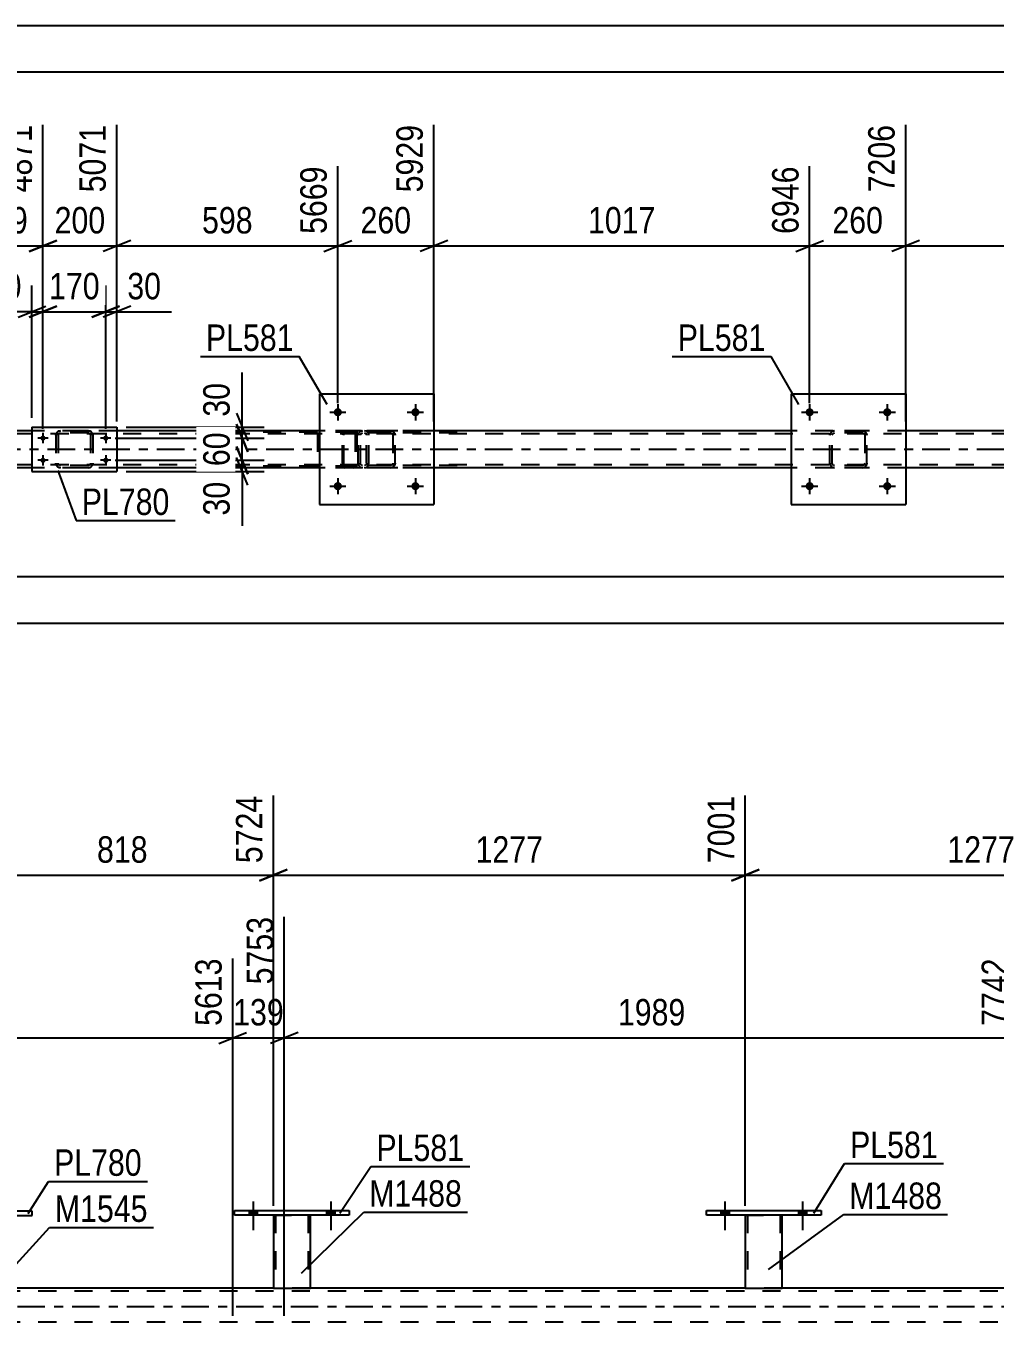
# Model space of a CAD drawing. Header units: millimetres. Extents: x 0 to 841, y 0 to 594.
# Drawn here: x 279.5 to 384.4, y 453.7 to 594 of the extents above; entities that cross this region are included whole.
import ezdxf

# ---------------------------------------------------------------- set-up
doc = ezdxf.new("R2010")
doc.units = ezdxf.units.MM
doc.linetypes.add('DXK_LINE_DOT2', pattern=[3.9198, 1.9599, -1.9599])
doc.linetypes.add('DXK_LINE_DOT3', pattern=[5.9187, 2.979, -0.9799, 0.9799, -0.9799])
doc.styles.add('Arial Narrow', font='ARIALN.TTF', dxfattribs={"height": 0.2})

# ---------------------------------------------------------------- blocks, each defined once
blk = doc.blocks.new('Unknown-814521846-1135')
at = {"color": 5, "linetype": 'Continuous'}
for p, q in [((841, 594), (0, 594)), ((836, 589), (5, 589))]:
    blk.add_line(p, q, dxfattribs=at)
blk = doc.blocks.new('Bolt-814521846-5192 - 5034')
at = {"linetype": 'Continuous'}
for points in [[(364.81, 552.17, -1), (363.93, 552.17, -1)], [(373.21, 552.17, -1), (372.33, 552.17, -1)]]:
    blk.add_hatch(color=1, dxfattribs=at).paths.add_polyline_path(points)
at = {"color": 1, "linetype": 'Continuous'}
for p, q in [((364.37, 553.05), (364.37, 551.29)), ((372.77, 553.05), (372.77, 551.29)), ((363.49, 552.17), (365.25, 552.17)), ((371.89, 552.17), (373.65, 552.17))]:
    blk.add_line(p, q, dxfattribs=at)
blk = doc.blocks.new('Part-814521846-5063 - 5034')
at = {"color": 2, "linetype": 'Continuous'}
for p, q in [((280.17, 550.17), (272.61, 550.17)), ((311.29, 550.17), (289.37, 550.17)), ((362.37, 550.17), (323.69, 550.17)), ((413.45, 550.17), (374.77, 550.17)), ((280.17, 546.17), (272.61, 546.17)), ((311.29, 546.17), (289.37, 546.17)), ((362.37, 546.17), (323.69, 546.17)), ((413.45, 546.17), (374.77, 546.17))]:
    blk.add_line(p, q, dxfattribs=at)
at = {"color": 7, "linetype": 'DXK_LINE_DOT2'}
for p, q in [((289.37, 550.17), (280.17, 550.17)), ((323.69, 550.17), (311.29, 550.17)), ((374.77, 550.17), (362.37, 550.17)), ((750.61, 549.85), (86.55, 549.85)), ((750.61, 546.49), (86.55, 546.49)), ((289.37, 546.17), (280.17, 546.17)), ((323.69, 546.17), (311.29, 546.17)), ((374.77, 546.17), (362.37, 546.17))]:
    blk.add_line(p, q, dxfattribs=at)
at = {"color": 7, "linetype": 'DXK_LINE_DOT3'}
blk.add_line((86.55, 548.17), (750.61, 548.17), dxfattribs=at)
blk = doc.blocks.new('Part-814521846-5108 - 5034')
at = {"color": 7, "linetype": 'DXK_LINE_DOT2'}
for p, q in [((313.96, 550.13), (313.87, 550.03)), ((314.07, 550.17), (313.96, 550.13)), ((326.22, 550.17), (314.07, 550.17)), ((315.34, 550.17), (315.34, 549.93)), ((316.35, 550.13), (316.16, 550.17)), ((313.82, 549.87), (313.79, 549.69)), ((313.79, 546.65), (313.79, 549.69)), ((313.87, 550.03), (313.82, 549.87)), ((313.93, 549.69), (313.94, 549.78)), ((313.93, 546.65), (313.93, 549.69)), ((313.94, 549.78), (313.97, 549.86)), ((313.97, 549.86), (314.01, 549.91)), ((314.01, 549.91), (314.07, 549.93)), ((326.22, 549.93), (314.07, 549.93)), ((316.16, 549.93), (316.25, 549.91)), ((316.25, 549.91), (316.33, 549.86)), ((316.33, 549.86), (316.39, 549.78)), ((316.39, 549.78), (316.41, 549.69)), ((316.41, 546.65), (316.41, 549.69)), ((316.63, 549.82), (316.62, 549.87)), ((316.66, 549.69), (316.63, 549.82)), ((316.66, 546.65), (316.66, 549.69)), ((313.79, 546.65), (313.82, 546.46)), ((313.82, 546.46), (313.87, 546.31)), ((313.87, 546.31), (313.96, 546.2)), ((313.94, 546.55), (313.93, 546.65)), ((313.97, 546.48), (313.94, 546.55)), ((313.96, 546.2), (314.07, 546.17)), ((314.01, 546.42), (313.97, 546.48)), ((314.07, 546.41), (314.01, 546.42)), ((326.22, 546.41), (314.07, 546.41)), ((326.22, 546.17), (314.07, 546.17)), ((315.34, 546.17), (315.34, 546.41)), ((316.25, 546.42), (316.16, 546.41)), ((316.16, 546.17), (316.35, 546.2)), ((316.33, 546.48), (316.25, 546.42)), ((316.39, 546.55), (316.33, 546.48)), ((316.41, 546.65), (316.39, 546.55)), ((316.62, 546.46), (316.66, 546.65))]:
    blk.add_line(p, q, dxfattribs=at)
for centre, start, end in [((316.17, 549.67), 23.8494, 68.8059), ((316.17, 546.66), 291.1941, 336.1506)]:
    blk.add_arc(centre, 0.492, start, end, dxfattribs=at)
blk = doc.blocks.new('Part-814521846-5110 - 5034')
at = {"color": 7, "linetype": 'DXK_LINE_DOT2'}
for p, q in [((366.86, 550.13), (367.05, 550.17)), ((367.05, 550.17), (366.86, 550.13)), ((370.09, 550.17), (367.05, 550.17)), ((370.09, 550.17), (370.27, 550.13)), ((370.27, 550.13), (370.09, 550.17)), ((366.57, 549.69), (366.6, 549.87)), ((366.6, 549.87), (366.57, 549.69)), ((366.57, 546.65), (366.57, 549.69)), ((366.81, 549.69), (366.83, 549.78)), ((366.81, 546.65), (366.81, 549.69)), ((366.83, 549.78), (366.88, 549.86)), ((366.88, 549.86), (366.96, 549.91)), ((366.96, 549.91), (367.05, 549.93)), ((370.09, 549.93), (367.05, 549.93)), ((370.09, 549.93), (370.18, 549.91)), ((370.18, 549.91), (370.26, 549.86)), ((370.26, 549.86), (370.31, 549.78)), ((370.31, 549.78), (370.33, 549.69)), ((370.33, 549.69), (370.33, 546.65)), ((370.53, 549.87), (370.57, 549.69)), ((370.57, 549.69), (370.53, 549.87)), ((370.57, 546.65), (370.57, 549.69)), ((366.6, 546.46), (366.57, 546.65)), ((366.57, 546.65), (366.6, 546.46)), ((366.83, 546.55), (366.81, 546.65)), ((366.88, 546.48), (366.83, 546.55)), ((367.05, 546.17), (366.86, 546.2)), ((366.86, 546.2), (367.05, 546.17)), ((366.96, 546.42), (366.88, 546.48)), ((367.05, 546.41), (366.96, 546.42)), ((370.09, 546.41), (367.05, 546.41)), ((370.09, 546.17), (367.05, 546.17)), ((370.18, 546.42), (370.09, 546.41)), ((370.27, 546.2), (370.09, 546.17)), ((370.09, 546.17), (370.27, 546.2)), ((370.26, 546.48), (370.18, 546.42)), ((370.31, 546.55), (370.26, 546.48)), ((370.33, 546.65), (370.31, 546.55)), ((370.57, 546.65), (370.53, 546.46)), ((370.53, 546.46), (370.57, 546.65))]:
    blk.add_line(p, q, dxfattribs=at)
at = {"color": 7, "linetype": 'DXK_LINE_DOT3'}
blk.add_line((368.57, 548.17), (368.57, 548.17), dxfattribs=at)
at = {"color": 7, "linetype": 'DXK_LINE_DOT2'}
for centre, start, end in [((367.05, 549.69), 112.5, 157.5), ((367.05, 549.69), 112.5, 157.5), ((370.09, 549.69), 22.5, 67.5), ((370.09, 549.69), 22.5, 67.5), ((367.05, 546.65), 202.5, 247.5), ((367.05, 546.65), 202.5, 247.5), ((370.09, 546.65), 292.5, 337.5), ((370.09, 546.65), 292.5, 337.5)]:
    blk.add_arc(centre, 0.48, start, end, dxfattribs=at)
blk = doc.blocks.new('Part-814521846-5148 - 5034')
at = {"color": 7, "linetype": 'DXK_LINE_DOT2'}
for p, q in [((315, 550.17), (299.67, 550.17)), ((311.43, 550.17), (311.3, 550.14)), ((315.13, 550.14), (315, 550.17)), ((315, 550.01), (299.67, 550.01)), ((311.11, 549.97), (311.08, 549.85)), ((311.08, 549.85), (311.08, 546.49)), ((311.26, 549.85), (311.27, 549.91)), ((311.26, 549.85), (311.26, 546.49)), ((311.27, 549.91), (311.3, 549.96)), ((311.3, 549.96), (311.36, 549.99)), ((311.36, 549.99), (311.43, 550.01)), ((315, 550.01), (315.07, 549.99)), ((315.07, 549.99), (315.12, 549.96)), ((315.12, 549.96), (315.16, 549.91)), ((315.16, 549.91), (315.17, 549.85)), ((315.17, 549.85), (315.17, 546.49)), ((315.34, 549.85), (315.32, 549.97)), ((315.34, 549.85), (315.34, 546.49)), ((315, 546.33), (299.67, 546.33)), ((315, 546.17), (299.67, 546.17)), ((311.08, 546.49), (311.11, 546.36)), ((311.27, 546.43), (311.26, 546.49)), ((311.3, 546.37), (311.27, 546.43)), ((311.36, 546.34), (311.3, 546.37)), ((311.3, 546.19), (311.43, 546.17)), ((311.43, 546.33), (311.36, 546.34)), ((315.07, 546.34), (315, 546.33)), ((315, 546.17), (315.13, 546.19)), ((315.12, 546.37), (315.07, 546.34)), ((315.16, 546.43), (315.12, 546.37)), ((315.17, 546.49), (315.16, 546.43)), ((315.32, 546.36), (315.34, 546.49))]:
    blk.add_line(p, q, dxfattribs=at)
for centre, start, end in [((315.01, 549.83), 24.32, 69.2417), ((311.41, 546.5), 204.32, 249.2417), ((315.01, 546.5), 290.7583, 335.68)]:
    blk.add_arc(centre, 0.331, start, end, dxfattribs=at)
blk = doc.blocks.new('Part-814521846-5191 - 5034')
at = {"color": 2, "linetype": 'Continuous'}
for p, q in [((311.29, 554.17), (311.29, 542.17)), ((311.29, 554.17), (323.69, 554.17)), ((323.69, 554.17), (323.69, 542.17)), ((311.29, 542.17), (323.69, 542.17))]:
    blk.add_line(p, q, dxfattribs=at)
blk = doc.blocks.new('Bolt-814521846-5193 - 5034')
at = {"linetype": 'Continuous'}
for points in [[(364.81, 544.17, -1), (363.93, 544.17, -1)], [(373.21, 544.17, -1), (372.33, 544.17, -1)]]:
    blk.add_hatch(color=1, dxfattribs=at).paths.add_polyline_path(points)
at = {"color": 1, "linetype": 'Continuous'}
for p, q in [((364.37, 545.05), (364.37, 543.29)), ((372.77, 545.05), (372.77, 543.29)), ((363.49, 544.17), (365.25, 544.17)), ((371.89, 544.17), (373.65, 544.17))]:
    blk.add_line(p, q, dxfattribs=at)
blk = doc.blocks.new('Part-814521846-5237 - 5034')
at = {"color": 2, "linetype": 'Continuous'}
for p, q in [((362.37, 554.17), (362.37, 542.17)), ((362.37, 554.17), (374.77, 554.17)), ((374.77, 554.17), (374.77, 542.17)), ((362.37, 542.17), (374.77, 542.17))]:
    blk.add_line(p, q, dxfattribs=at)
blk = doc.blocks.new('Part-814521846-5238 - 5034')
at = {"color": 7, "linetype": 'DXK_LINE_DOT2'}
for p, q in [((315.78, 550.13), (315.97, 550.17)), ((315.97, 550.17), (315.78, 550.13)), ((319.01, 550.17), (315.97, 550.17)), ((319.01, 550.17), (319.19, 550.13)), ((319.19, 550.13), (319.01, 550.17)), ((315.49, 549.69), (315.52, 549.87)), ((315.52, 549.87), (315.49, 549.69)), ((315.49, 546.65), (315.49, 549.69)), ((315.73, 549.69), (315.75, 549.78)), ((315.73, 546.65), (315.73, 549.69)), ((315.75, 549.78), (315.8, 549.86)), ((315.8, 549.86), (315.88, 549.91)), ((315.88, 549.91), (315.97, 549.93)), ((319.01, 549.93), (315.97, 549.93)), ((319.01, 549.93), (319.1, 549.91)), ((319.1, 549.91), (319.18, 549.86)), ((319.18, 549.86), (319.23, 549.78)), ((319.23, 549.78), (319.25, 549.69)), ((319.25, 549.69), (319.25, 546.65)), ((319.45, 549.87), (319.49, 549.69)), ((319.49, 549.69), (319.45, 549.87)), ((319.49, 546.65), (319.49, 549.69)), ((315.52, 546.46), (315.49, 546.65)), ((315.49, 546.65), (315.52, 546.46)), ((315.75, 546.55), (315.73, 546.65)), ((315.8, 546.48), (315.75, 546.55)), ((315.97, 546.17), (315.78, 546.2)), ((315.78, 546.2), (315.97, 546.17)), ((315.88, 546.42), (315.8, 546.48)), ((315.97, 546.41), (315.88, 546.42)), ((319.01, 546.41), (315.97, 546.41)), ((319.01, 546.17), (315.97, 546.17)), ((319.1, 546.42), (319.01, 546.41)), ((319.19, 546.2), (319.01, 546.17)), ((319.01, 546.17), (319.19, 546.2)), ((319.18, 546.48), (319.1, 546.42)), ((319.23, 546.55), (319.18, 546.48)), ((319.25, 546.65), (319.23, 546.55)), ((319.49, 546.65), (319.45, 546.46)), ((319.45, 546.46), (319.49, 546.65))]:
    blk.add_line(p, q, dxfattribs=at)
at = {"color": 7, "linetype": 'DXK_LINE_DOT3'}
blk.add_line((317.49, 548.17), (317.49, 548.17), dxfattribs=at)
at = {"color": 7, "linetype": 'DXK_LINE_DOT2'}
for centre, start, end in [((315.97, 549.69), 112.5, 157.5), ((315.97, 549.69), 112.5, 157.5), ((319.01, 549.69), 22.5, 67.5), ((319.01, 549.69), 22.5, 67.5), ((315.97, 546.65), 202.5, 247.5), ((315.97, 546.65), 202.5, 247.5), ((319.01, 546.65), 292.5, 337.5), ((319.01, 546.65), 292.5, 337.5)]:
    blk.add_arc(centre, 0.48, start, end, dxfattribs=at)
blk = doc.blocks.new('Bolt-814521846-5262 - 5034')
at = {"linetype": 'Continuous'}
for points in [[(313.73, 552.17, -1), (312.85, 552.17, -1)], [(322.13, 552.17, -1), (321.25, 552.17, -1)]]:
    blk.add_hatch(color=1, dxfattribs=at).paths.add_polyline_path(points)
at = {"color": 1, "linetype": 'Continuous'}
for p, q in [((313.29, 553.05), (313.29, 551.29)), ((321.69, 553.05), (321.69, 551.29)), ((312.41, 552.17), (314.17, 552.17)), ((320.81, 552.17), (322.57, 552.17))]:
    blk.add_line(p, q, dxfattribs=at)
blk = doc.blocks.new('Bolt-814521846-5263 - 5034')
at = {"linetype": 'Continuous'}
for points in [[(313.73, 544.17, -1), (312.85, 544.17, -1)], [(322.13, 544.17, -1), (321.25, 544.17, -1)]]:
    blk.add_hatch(color=1, dxfattribs=at).paths.add_polyline_path(points)
at = {"color": 1, "linetype": 'Continuous'}
for p, q in [((313.29, 545.05), (313.29, 543.29)), ((321.69, 545.05), (321.69, 543.29)), ((312.41, 544.17), (314.17, 544.17)), ((320.81, 544.17), (322.57, 544.17))]:
    blk.add_line(p, q, dxfattribs=at)
blk = doc.blocks.new('Part-814521846-5274 - 5034')
at = {"color": 7, "linetype": 'DXK_LINE_DOT2'}
for p, q in [((283.07, 550.13), (283.25, 550.17)), ((283.25, 550.17), (283.07, 550.13)), ((286.29, 550.17), (283.25, 550.17)), ((286.29, 550.17), (286.48, 550.13)), ((286.48, 550.13), (286.29, 550.17)), ((282.77, 549.69), (282.81, 549.87)), ((282.81, 549.87), (282.77, 549.69)), ((282.77, 549.69), (282.77, 546.65)), ((283.01, 549.69), (283.03, 549.78)), ((283.01, 549.69), (283.01, 546.65)), ((283.03, 549.78), (283.08, 549.86)), ((283.08, 549.86), (283.16, 549.91)), ((283.16, 549.91), (283.25, 549.93)), ((286.29, 549.93), (283.25, 549.93)), ((286.29, 549.93), (286.38, 549.91)), ((286.38, 549.91), (286.46, 549.86)), ((286.46, 549.86), (286.51, 549.78)), ((286.51, 549.78), (286.53, 549.69)), ((286.53, 549.69), (286.53, 546.65)), ((286.74, 549.87), (286.77, 549.69)), ((286.77, 549.69), (286.74, 549.87)), ((286.77, 549.69), (286.77, 546.65)), ((282.81, 546.46), (282.77, 546.65)), ((282.77, 546.65), (282.81, 546.46)), ((283.03, 546.55), (283.01, 546.65)), ((283.08, 546.48), (283.03, 546.55)), ((283.25, 546.17), (283.07, 546.2)), ((283.07, 546.2), (283.25, 546.17)), ((283.16, 546.42), (283.08, 546.48)), ((283.25, 546.41), (283.16, 546.42)), ((286.29, 546.41), (283.25, 546.41)), ((286.29, 546.17), (283.25, 546.17)), ((286.38, 546.42), (286.29, 546.41)), ((286.48, 546.2), (286.29, 546.17)), ((286.29, 546.17), (286.48, 546.2)), ((286.46, 546.48), (286.38, 546.42)), ((286.51, 546.55), (286.46, 546.48)), ((286.53, 546.65), (286.51, 546.55)), ((286.77, 546.65), (286.74, 546.46)), ((286.74, 546.46), (286.77, 546.65))]:
    blk.add_line(p, q, dxfattribs=at)
at = {"color": 7, "linetype": 'DXK_LINE_DOT3'}
blk.add_line((284.77, 548.17), (284.77, 548.17), dxfattribs=at)
at = {"color": 7, "linetype": 'DXK_LINE_DOT2'}
for centre, start, end in [((283.25, 549.69), 112.5, 157.5), ((283.25, 549.69), 112.5, 157.5), ((286.29, 549.69), 22.5, 67.5), ((286.29, 549.69), 22.5, 67.5), ((283.25, 546.65), 202.5, 247.5), ((283.25, 546.65), 202.5, 247.5), ((286.29, 546.65), 292.5, 337.5), ((286.29, 546.65), 292.5, 337.5)]:
    blk.add_arc(centre, 0.48, start, end, dxfattribs=at)
blk = doc.blocks.new('Part-814521846-5279 - 5034')
at = {"color": 2, "linetype": 'Continuous'}
for p, q in [((280.17, 550.57), (280.17, 545.77)), ((280.17, 550.57), (289.37, 550.57)), ((289.37, 550.57), (289.37, 545.77)), ((280.17, 545.77), (289.37, 545.77))]:
    blk.add_line(p, q, dxfattribs=at)
blk = doc.blocks.new('Bolt-814521846-5280 - 5034')
at = {"linetype": 'Continuous'}
for points in [[(281.37, 549.09, -1), (281.37, 549.65, -1)], [(288.17, 549.09, -1), (288.17, 549.65, -1)], [(281.37, 546.69, -1), (281.37, 547.25, -1)], [(288.17, 546.69, -1), (288.17, 547.25, -1)]]:
    blk.add_hatch(color=1, dxfattribs=at).paths.add_polyline_path(points)
at = {"color": 1, "linetype": 'Continuous'}
for p, q in [((281.93, 549.37), (280.81, 549.37)), ((281.37, 549.93), (281.37, 548.81)), ((288.73, 549.37), (287.61, 549.37)), ((288.17, 549.93), (288.17, 548.81)), ((281.37, 547.53), (281.37, 546.41)), ((288.17, 547.53), (288.17, 546.41)), ((281.93, 546.97), (280.81, 546.97)), ((288.73, 546.97), (287.61, 546.97))]:
    blk.add_line(p, q, dxfattribs=at)
blk = doc.blocks.new('Bolt-814521846-3301 - 3290')
at = {"linetype": 'Continuous'}
for points in [[(303.68, 465.25), (304.56, 465.25), (304.56, 465.73), (303.68, 465.73)], [(312.08, 465.25), (312.96, 465.25), (312.96, 465.73), (312.08, 465.73)]]:
    blk.add_hatch(color=1, dxfattribs=at).paths.add_polyline_path(points)
at = {"color": 1, "linetype": 'Continuous'}
for p, q in [((304.12, 466.73), (304.12, 463.61)), ((312.52, 466.73), (312.52, 463.61)), ((303.68, 465.73), (303.68, 465.25)), ((304.56, 465.73), (304.56, 465.25)), ((312.08, 465.73), (312.08, 465.25)), ((312.96, 465.73), (312.96, 465.25))]:
    blk.add_line(p, q, dxfattribs=at)
blk = doc.blocks.new('Bolt-814521846-3302 - 3290')
at = {"linetype": 'Continuous'}
for points in [[(303.68, 465.25), (304.56, 465.25), (304.56, 465.73), (303.68, 465.73)], [(312.08, 465.25), (312.96, 465.25), (312.96, 465.73), (312.08, 465.73)]]:
    blk.add_hatch(color=1, dxfattribs=at).paths.add_polyline_path(points)
at = {"color": 1, "linetype": 'Continuous'}
for p, q in [((304.12, 466.73), (304.12, 463.61)), ((312.52, 466.73), (312.52, 463.61)), ((303.68, 465.73), (303.68, 465.25)), ((304.56, 465.73), (304.56, 465.25)), ((312.08, 465.73), (312.08, 465.25)), ((312.96, 465.73), (312.96, 465.25))]:
    blk.add_line(p, q, dxfattribs=at)
blk = doc.blocks.new('Bolt-814521846-3319 - 3290')
at = {"linetype": 'Continuous'}
for points in [[(354.76, 465.25), (355.64, 465.25), (355.64, 465.73), (354.76, 465.73)], [(363.16, 465.25), (364.04, 465.25), (364.04, 465.73), (363.16, 465.73)]]:
    blk.add_hatch(color=1, dxfattribs=at).paths.add_polyline_path(points)
at = {"color": 1, "linetype": 'Continuous'}
for p, q in [((355.2, 466.73), (355.2, 463.61)), ((363.6, 466.73), (363.6, 463.61)), ((354.76, 465.73), (354.76, 465.25)), ((355.64, 465.73), (355.64, 465.25)), ((363.16, 465.73), (363.16, 465.25)), ((364.04, 465.73), (364.04, 465.25))]:
    blk.add_line(p, q, dxfattribs=at)
blk = doc.blocks.new('Bolt-814521846-3320 - 3290')
at = {"linetype": 'Continuous'}
for points in [[(354.76, 465.25), (355.64, 465.25), (355.64, 465.73), (354.76, 465.73)], [(363.16, 465.25), (364.04, 465.25), (364.04, 465.73), (363.16, 465.73)]]:
    blk.add_hatch(color=1, dxfattribs=at).paths.add_polyline_path(points)
at = {"color": 1, "linetype": 'Continuous'}
for p, q in [((355.2, 466.73), (355.2, 463.61)), ((363.6, 466.73), (363.6, 463.61)), ((354.76, 465.73), (354.76, 465.25)), ((355.64, 465.73), (355.64, 465.25)), ((363.16, 465.73), (363.16, 465.25)), ((364.04, 465.73), (364.04, 465.25))]:
    blk.add_line(p, q, dxfattribs=at)
blk = doc.blocks.new('Part-814521846-3400 - 3290')
at = {"color": 2, "linetype": 'Continuous'}
for p, q in [((302.12, 465.73), (314.52, 465.73)), ((302.12, 465.25), (302.12, 465.73)), ((314.52, 465.25), (302.12, 465.25)), ((314.52, 465.73), (314.52, 465.25))]:
    blk.add_line(p, q, dxfattribs=at)
blk = doc.blocks.new('Part-814521846-3405 - 3290')
at = {"color": 2, "linetype": 'Continuous'}
for p, q in [((306.32, 465.25), (306.32, 457.34)), ((310.32, 457.34), (310.32, 465.25)), ((306.32, 457.34), (310.32, 457.34))]:
    blk.add_line(p, q, dxfattribs=at)
at = {"color": 7, "linetype": 'DXK_LINE_DOT2'}
for p, q in [((306.32, 465.25), (310.32, 465.25)), ((306.32, 465.25), (306.32, 465.25)), ((306.32, 465.25), (306.32, 465.25)), ((306.56, 465.25), (306.56, 457.34)), ((310.08, 465.25), (310.08, 457.34)), ((310.32, 465.25), (310.32, 465.25)), ((310.32, 465.25), (310.32, 465.25)), ((310.02, 457.34), (310.06, 457.34)), ((310.02, 457.34), (310.06, 457.34)), ((310.06, 457.34), (310.08, 457.34)), ((310.06, 457.34), (310.08, 457.34))]:
    blk.add_line(p, q, dxfattribs=at)
blk = doc.blocks.new('Part-814521846-3490 - 3290')
at = {"color": 2, "linetype": 'Continuous'}
for p, q in [((353.2, 465.73), (365.6, 465.73)), ((353.2, 465.25), (353.2, 465.73)), ((365.6, 465.25), (353.2, 465.25)), ((365.6, 465.73), (365.6, 465.25))]:
    blk.add_line(p, q, dxfattribs=at)
blk = doc.blocks.new('Part-814521846-3495 - 3290')
at = {"color": 2, "linetype": 'Continuous'}
for p, q in [((357.4, 465.25), (357.4, 457.34)), ((361.4, 457.34), (361.4, 465.25)), ((357.4, 457.34), (361.4, 457.34))]:
    blk.add_line(p, q, dxfattribs=at)
at = {"color": 7, "linetype": 'DXK_LINE_DOT2'}
for p, q in [((357.4, 465.25), (361.4, 465.25)), ((357.4, 465.25), (357.4, 465.25)), ((357.4, 465.25), (357.4, 465.25)), ((357.64, 465.25), (357.64, 457.34)), ((361.16, 465.25), (361.16, 457.34)), ((361.4, 465.25), (361.4, 465.25)), ((361.4, 465.25), (361.4, 465.25)), ((361.1, 457.34), (361.14, 457.34)), ((361.1, 457.34), (361.14, 457.34)), ((361.14, 457.34), (361.16, 457.34)), ((361.14, 457.34), (361.16, 457.34))]:
    blk.add_line(p, q, dxfattribs=at)
blk = doc.blocks.new('Part-814521846-3696 - 3290')
at = {"color": 7, "linetype": 'DXK_LINE_DOT2'}
for p, q in [((741.44, 457.02), (77.37, 457.02)), ((310.32, 457.34), (306.32, 457.34)), ((361.4, 457.34), (357.4, 457.34)), ((741.44, 453.66), (77.37, 453.66))]:
    blk.add_line(p, q, dxfattribs=at)
at = {"color": 2, "linetype": 'Continuous'}
for p, q in [((306.32, 457.34), (277.6, 457.34)), ((357.4, 457.34), (310.32, 457.34)), ((408.48, 457.34), (361.4, 457.34))]:
    blk.add_line(p, q, dxfattribs=at)
at = {"color": 7, "linetype": 'DXK_LINE_DOT3'}
blk.add_line((77.37, 455.34), (741.44, 455.34), dxfattribs=at)
blk = doc.blocks.new('Part-814521846-3807 - 3290')
at = {"color": 2, "linetype": 'Continuous'}
for p, q in [((271, 465.67), (271, 465.19)), ((280.2, 465.67), (271, 465.67)), ((271, 465.19), (280.2, 465.19)), ((280.2, 465.19), (280.2, 465.67))]:
    blk.add_line(p, q, dxfattribs=at)
blk = doc.blocks.new('StraightDimension-814521846-15720 - 5034')
at = {"color": 7, "linetype": 'Continuous'}
for p, q in [((272.61, 551.17), (272.61, 583.3)), ((281.37, 550.37), (281.37, 583.3)), ((271.11, 569.58), (274.11, 570.78)), ((272.61, 570.18), (281.37, 570.18)), ((282.87, 570.78), (279.87, 569.58))]:
    blk.add_line(p, q, dxfattribs=at)
at = {"color": 0}
blk.add_wipeout([(280.33, 570.93), (280.33, 575.13), (273.65, 575.13), (273.65, 570.93)], dxfattribs=at)
at = {"color": 3, "style": 'Arial Narrow'}
blk.add_text('219', height=2.863, dxfattribs=at).set_placement((274.25, 571.53))
at = {"color": 0, "linetype": 'Continuous'}
blk.add_wipeout([(280.77, 583.9), (276.57, 583.9), (276.57, 575.38), (280.77, 575.38)], dxfattribs=at)
at = {"color": 3, "linetype": 'Continuous', "style": 'Arial Narrow'}
blk.add_text('4871', height=2.863, rotation=90.0002, dxfattribs=at).set_placement((280.17, 575.98))
blk = doc.blocks.new('StraightDimension-814521846-15719 - 5034')
at = {"color": 7, "linetype": 'Continuous'}
for p, q in [((281.37, 550.37), (281.37, 583.3)), ((289.37, 551.17), (289.37, 583.3)), ((279.87, 569.58), (282.87, 570.78)), ((281.37, 570.18), (289.37, 570.18)), ((290.87, 570.78), (287.87, 569.58))]:
    blk.add_line(p, q, dxfattribs=at)
at = {"color": 0}
blk.add_wipeout([(288.71, 570.93), (288.71, 575.13), (282.03, 575.13), (282.03, 570.93)], dxfattribs=at)
at = {"color": 3, "style": 'Arial Narrow'}
blk.add_text('200', height=2.863, dxfattribs=at).set_placement((282.63, 571.53))
at = {"color": 0, "linetype": 'Continuous'}
blk.add_wipeout([(288.77, 583.9), (284.57, 583.9), (284.57, 575.38), (288.77, 575.38)], dxfattribs=at)
at = {"color": 3, "linetype": 'Continuous', "style": 'Arial Narrow'}
blk.add_text('5071', height=2.863, rotation=90.0002, dxfattribs=at).set_placement((288.17, 575.98))
blk = doc.blocks.new('StraightDimension-814521846-15715 - 5034')
at = {"color": 7, "linetype": 'Continuous'}
for p, q in [((374.77, 551.17), (374.77, 583.3)), ((364.37, 553.17), (364.37, 578.8)), ((362.87, 569.58), (365.87, 570.78)), ((364.37, 570.18), (374.77, 570.18)), ((376.27, 570.78), (373.27, 569.58))]:
    blk.add_line(p, q, dxfattribs=at)
at = {"color": 0}
blk.add_wipeout([(372.91, 570.93), (372.91, 575.13), (366.23, 575.13), (366.23, 570.93)], dxfattribs=at)
at = {"color": 3, "style": 'Arial Narrow'}
blk.add_text('260', height=2.863, dxfattribs=at).set_placement((366.83, 571.53))
at = {"color": 0, "linetype": 'Continuous'}
blk.add_wipeout([(374.17, 583.9), (369.97, 583.9), (369.97, 575.38), (374.17, 575.38)], dxfattribs=at)
at = {"color": 3, "linetype": 'Continuous', "style": 'Arial Narrow'}
blk.add_text('7206', height=2.863, rotation=90.0002, dxfattribs=at).set_placement((373.57, 575.98))
blk = doc.blocks.new('StraightDimension-814521846-16640 - 5034')
at = {"color": 7, "linetype": 'Continuous'}
for p, q in [((302.33, 548.47), (303.53, 545.47)), ((289.17, 546.97), (305.33, 546.97)), ((303.53, 544.27), (302.33, 547.27)), ((302.93, 545.77), (302.93, 546.97)), ((290.37, 545.77), (305.33, 545.77)), ((302.93, 545.77), (302.93, 539.86)), ((302.93, 545.77), (302.93, 539.86))]:
    blk.add_line(p, q, dxfattribs=at)
at = {"color": 0}
blk.add_wipeout([(302.18, 545.24), (297.98, 545.24), (297.98, 540.39), (302.18, 540.39)], dxfattribs=at)
at = {"color": 3, "style": 'Arial Narrow'}
blk.add_text('30', height=2.863, rotation=90.0002, dxfattribs=at).set_placement((301.58, 540.99))
blk = doc.blocks.new('StraightDimension-814521846-15718 - 5034')
at = {"color": 7, "linetype": 'Continuous'}
for p, q in [((289.37, 551.17), (289.37, 583.3)), ((313.29, 553.17), (313.29, 578.8)), ((290.87, 570.78), (287.87, 569.58)), ((289.37, 570.18), (313.29, 570.18)), ((311.79, 569.58), (314.79, 570.78))]:
    blk.add_line(p, q, dxfattribs=at)
at = {"color": 0}
blk.add_wipeout([(304.67, 570.93), (304.67, 575.13), (297.99, 575.13), (297.99, 570.93)], dxfattribs=at)
at = {"color": 3, "style": 'Arial Narrow'}
blk.add_text('598', height=2.863, dxfattribs=at).set_placement((298.59, 571.53))
at = {"color": 0, "linetype": 'Continuous'}
blk.add_wipeout([(312.69, 579.4), (308.49, 579.4), (308.49, 570.88), (312.69, 570.88)], dxfattribs=at)
at = {"color": 3, "linetype": 'Continuous', "style": 'Arial Narrow'}
blk.add_text('5669', height=2.863, rotation=90.0002, dxfattribs=at).set_placement((312.09, 571.48))
blk = doc.blocks.new('StraightDimension-814521846-5918 - 5034')
at = {"color": 7, "linetype": 'Continuous'}
blk.add_line((85.91, 529.32), (793.17, 529.32), dxfattribs=at)
blk = doc.blocks.new('StraightDimension-814521846-8733 - 5034')
at = {"color": 7, "linetype": 'Continuous'}
blk.add_line((86.55, 534.39), (792.53, 534.39), dxfattribs=at)
blk = doc.blocks.new('StraightDimension-814521846-15714 - 5034')
at = {"color": 7, "linetype": 'Continuous'}
for p, q in [((374.77, 551.17), (374.77, 583.3)), ((415.45, 553.17), (415.45, 578.8)), ((376.27, 570.78), (373.27, 569.58)), ((374.77, 570.18), (415.45, 570.18)), ((413.95, 569.58), (416.95, 570.78))]:
    blk.add_line(p, q, dxfattribs=at)
at = {"color": 0}
blk.add_wipeout([(399.36, 570.93), (399.36, 575.13), (390.85, 575.13), (390.85, 570.93)], dxfattribs=at)
at = {"color": 3, "style": 'Arial Narrow'}
blk.add_text('1017', height=2.863, dxfattribs=at).set_placement((391.45, 571.53))
at = {"color": 0, "linetype": 'Continuous'}
blk.add_wipeout([(414.85, 579.4), (410.65, 579.4), (410.65, 570.88), (414.85, 570.88)], dxfattribs=at)
at = {"color": 3, "linetype": 'Continuous', "style": 'Arial Narrow'}
blk.add_text('8223', height=2.863, rotation=90.0002, dxfattribs=at).set_placement((414.25, 571.48))
blk = doc.blocks.new('StraightDimension-814521846-15716 - 5034')
at = {"color": 7, "linetype": 'Continuous'}
for p, q in [((323.69, 551.17), (323.69, 583.3)), ((364.37, 553.17), (364.37, 578.8)), ((325.19, 570.78), (322.19, 569.58)), ((323.69, 570.18), (364.37, 570.18)), ((362.87, 569.58), (365.87, 570.78))]:
    blk.add_line(p, q, dxfattribs=at)
at = {"color": 0}
blk.add_wipeout([(348.28, 570.93), (348.28, 575.13), (339.77, 575.13), (339.77, 570.93)], dxfattribs=at)
at = {"color": 3, "style": 'Arial Narrow'}
blk.add_text('1017', height=2.863, dxfattribs=at).set_placement((340.37, 571.53))
at = {"color": 0, "linetype": 'Continuous'}
blk.add_wipeout([(363.77, 579.4), (359.57, 579.4), (359.57, 570.88), (363.77, 570.88)], dxfattribs=at)
at = {"color": 3, "linetype": 'Continuous', "style": 'Arial Narrow'}
blk.add_text('6946', height=2.863, rotation=90.0002, dxfattribs=at).set_placement((363.17, 571.48))
blk = doc.blocks.new('StraightDimension-814521846-15717 - 5034')
at = {"color": 7, "linetype": 'Continuous'}
for p, q in [((323.69, 551.17), (323.69, 583.3)), ((313.29, 553.17), (313.29, 578.8)), ((311.79, 569.58), (314.79, 570.78)), ((313.29, 570.18), (323.69, 570.18)), ((325.19, 570.78), (322.19, 569.58))]:
    blk.add_line(p, q, dxfattribs=at)
at = {"color": 0}
blk.add_wipeout([(321.83, 570.93), (321.83, 575.13), (315.15, 575.13), (315.15, 570.93)], dxfattribs=at)
at = {"color": 3, "style": 'Arial Narrow'}
blk.add_text('260', height=2.863, dxfattribs=at).set_placement((315.75, 571.53))
at = {"color": 0, "linetype": 'Continuous'}
blk.add_wipeout([(323.09, 583.9), (318.89, 583.9), (318.89, 575.38), (323.09, 575.38)], dxfattribs=at)
at = {"color": 3, "linetype": 'Continuous', "style": 'Arial Narrow'}
blk.add_text('5929', height=2.863, rotation=90.0002, dxfattribs=at).set_placement((322.49, 575.98))
blk = doc.blocks.new('StraightDimension-814521846-16609 - 5034')
at = {"color": 7, "linetype": 'Continuous'}
for p, q in [((280.17, 551.57), (280.17, 565.9)), ((281.37, 550.37), (281.37, 565.9)), ((280.17, 563.05), (274.27, 563.05)), ((280.17, 563.05), (274.27, 563.05)), ((278.67, 562.45), (281.67, 563.65)), ((282.87, 563.65), (279.87, 562.45)), ((280.17, 563.05), (281.37, 563.05))]:
    blk.add_line(p, q, dxfattribs=at)
at = {"color": 0}
blk.add_wipeout([(279.65, 563.8), (279.65, 568), (274.79, 568), (274.79, 563.8)], dxfattribs=at)
at = {"color": 3, "style": 'Arial Narrow'}
blk.add_text('30', height=2.863, dxfattribs=at).set_placement((275.39, 564.4))
blk = doc.blocks.new('StraightDimension-814521846-16607 - 5034')
at = {"color": 7, "linetype": 'Continuous'}
for p, q in [((288.17, 550.37), (288.17, 565.9)), ((289.37, 551.57), (289.37, 565.9)), ((286.67, 562.45), (289.67, 563.65)), ((290.87, 563.65), (287.87, 562.45)), ((288.17, 563.05), (289.37, 563.05)), ((289.37, 563.05), (295.28, 563.05)), ((289.37, 563.05), (295.28, 563.05))]:
    blk.add_line(p, q, dxfattribs=at)
at = {"color": 0}
blk.add_wipeout([(294.75, 563.8), (294.75, 568), (289.9, 568), (289.9, 563.8)], dxfattribs=at)
at = {"color": 3, "style": 'Arial Narrow'}
blk.add_text('30', height=2.863, dxfattribs=at).set_placement((290.5, 564.4))
blk = doc.blocks.new('StraightDimension-814521846-16608 - 5034')
at = {"color": 7, "linetype": 'Continuous'}
for p, q in [((281.37, 550.37), (281.37, 565.9)), ((288.17, 550.37), (288.17, 565.9)), ((279.87, 562.45), (282.87, 563.65)), ((281.37, 563.05), (288.17, 563.05)), ((289.67, 563.65), (286.67, 562.45))]:
    blk.add_line(p, q, dxfattribs=at)
at = {"color": 0}
blk.add_wipeout([(288.11, 563.8), (288.11, 568), (281.43, 568), (281.43, 563.8)], dxfattribs=at)
at = {"color": 3, "style": 'Arial Narrow'}
blk.add_text('170', height=2.863, dxfattribs=at).set_placement((282.03, 564.4))
blk = doc.blocks.new('StraightDimension-814521846-16638 - 5034')
at = {"color": 7, "linetype": 'Continuous'}
for p, q in [((302.93, 550.57), (302.93, 556.47)), ((302.93, 550.57), (302.93, 556.47)), ((302.33, 552.07), (303.53, 549.07)), ((290.37, 550.57), (305.33, 550.57)), ((303.53, 547.87), (302.33, 550.87)), ((302.93, 549.37), (302.93, 550.57)), ((289.17, 549.37), (305.33, 549.37))]:
    blk.add_line(p, q, dxfattribs=at)
at = {"color": 0}
blk.add_wipeout([(302.18, 555.95), (297.98, 555.95), (297.98, 551.09), (302.18, 551.09)], dxfattribs=at)
at = {"color": 3, "style": 'Arial Narrow'}
blk.add_text('30', height=2.863, rotation=90.0002, dxfattribs=at).set_placement((301.58, 551.69))
blk = doc.blocks.new('StraightDimension-814521846-16639 - 5034')
at = {"color": 7, "linetype": 'Continuous'}
for p, q in [((302.33, 550.87), (303.53, 547.87)), ((289.17, 549.37), (305.33, 549.37)), ((302.93, 546.97), (302.93, 549.37)), ((303.53, 545.47), (302.33, 548.47)), ((289.17, 546.97), (305.33, 546.97))]:
    blk.add_line(p, q, dxfattribs=at)
at = {"color": 0}
blk.add_wipeout([(302.18, 550.59), (297.98, 550.59), (297.98, 545.74), (302.18, 545.74)], dxfattribs=at)
at = {"color": 3, "style": 'Arial Narrow'}
blk.add_text('60', height=2.863, rotation=90.0002, dxfattribs=at).set_placement((301.58, 546.34))
blk = doc.blocks.new('StraightDimension-814521846-13243 - 3290')
at = {"color": 7, "linetype": 'Continuous'}
for p, q in [((357.4, 466.25), (357.4, 510.66)), ((408.48, 466.25), (408.48, 510.66)), ((358.9, 502.65), (355.9, 501.45)), ((406.98, 501.45), (409.98, 502.65)), ((357.4, 502.05), (408.48, 502.05))]:
    blk.add_line(p, q, dxfattribs=at)
at = {"color": 0}
blk.add_wipeout([(387.19, 502.8), (387.19, 507), (378.68, 507), (378.68, 502.8)], dxfattribs=at)
at = {"color": 3, "style": 'Arial Narrow'}
blk.add_text('1277', height=2.863, dxfattribs=at).set_placement((379.28, 503.4))
at = {"color": 0, "linetype": 'Continuous'}
blk.add_wipeout([(407.88, 511.26), (403.68, 511.26), (403.68, 502.75), (407.88, 502.75)], dxfattribs=at)
at = {"color": 3, "linetype": 'Continuous', "style": 'Arial Narrow'}
blk.add_text('8278', height=2.863, rotation=90.0002, dxfattribs=at).set_placement((407.28, 503.35))
blk = doc.blocks.new('StraightDimension-814521846-4840 - 3290')
at = {"color": 7, "linetype": 'Continuous'}
for p, q in [((307.49, 454.34), (307.49, 497.54)), ((301.91, 454.34), (301.91, 493.04)), ((300.41, 483.83), (303.41, 485.03)), ((301.91, 484.43), (307.49, 484.43)), ((308.99, 485.03), (305.99, 483.83))]:
    blk.add_line(p, q, dxfattribs=at)
at = {"color": 0}
blk.add_wipeout([(308.04, 485.18), (308.04, 489.38), (301.36, 489.38), (301.36, 485.18)], dxfattribs=at)
at = {"color": 3, "style": 'Arial Narrow'}
blk.add_text('139', height=2.863, dxfattribs=at).set_placement((301.96, 485.78))
at = {"color": 0, "linetype": 'Continuous'}
blk.add_wipeout([(306.89, 498.14), (302.69, 498.14), (302.69, 489.63), (306.89, 489.63)], dxfattribs=at)
at = {"color": 3, "linetype": 'Continuous', "style": 'Arial Narrow'}
blk.add_text('5753', height=2.863, rotation=90.0002, dxfattribs=at).set_placement((306.29, 490.23))
blk = doc.blocks.new('StraightDimension-814521846-4821 - 3290')
at = {"color": 7, "linetype": 'Continuous'}
for p, q in [((307.49, 454.34), (307.49, 497.54)), ((387.05, 454.34), (387.05, 493.04)), ((308.99, 485.03), (305.99, 483.83)), ((307.49, 484.43), (387.05, 484.43)), ((385.55, 483.83), (388.55, 485.03))]:
    blk.add_line(p, q, dxfattribs=at)
at = {"color": 0}
blk.add_wipeout([(351.52, 485.18), (351.52, 489.38), (343.01, 489.38), (343.01, 485.18)], dxfattribs=at)
at = {"color": 3, "style": 'Arial Narrow'}
blk.add_text('1989', height=2.863, dxfattribs=at).set_placement((343.61, 485.78))
at = {"color": 0, "linetype": 'Continuous'}
blk.add_wipeout([(386.45, 493.64), (382.25, 493.64), (382.25, 485.13), (386.45, 485.13)], dxfattribs=at)
at = {"color": 3, "linetype": 'Continuous', "style": 'Arial Narrow'}
blk.add_text('7742', height=2.863, rotation=90.0002, dxfattribs=at).set_placement((385.85, 485.73))
blk = doc.blocks.new('StraightDimension-814521846-4859 - 3290')
at = {"color": 7, "linetype": 'Continuous'}
for p, q in [((222.35, 454.34), (222.35, 497.54)), ((301.91, 454.34), (301.91, 493.04)), ((223.85, 485.03), (220.85, 483.83)), ((222.35, 484.43), (301.91, 484.43)), ((300.41, 483.83), (303.41, 485.03))]:
    blk.add_line(p, q, dxfattribs=at)
at = {"color": 0}
blk.add_wipeout([(266.39, 485.18), (266.39, 489.38), (257.88, 489.38), (257.88, 485.18)], dxfattribs=at)
at = {"color": 3, "style": 'Arial Narrow'}
blk.add_text('1989', height=2.863, dxfattribs=at).set_placement((258.48, 485.78))
at = {"color": 0, "linetype": 'Continuous'}
blk.add_wipeout([(301.31, 493.64), (297.11, 493.64), (297.11, 485.13), (301.31, 485.13)], dxfattribs=at)
at = {"color": 3, "linetype": 'Continuous', "style": 'Arial Narrow'}
blk.add_text('5613', height=2.863, rotation=90.0002, dxfattribs=at).set_placement((300.71, 485.73))
blk = doc.blocks.new('StraightDimension-814521846-13244 - 3290')
at = {"color": 7, "linetype": 'Continuous'}
for p, q in [((306.32, 466.25), (306.32, 510.66)), ((357.4, 466.25), (357.4, 510.66)), ((307.82, 502.65), (304.82, 501.45)), ((355.9, 501.45), (358.9, 502.65)), ((306.32, 502.05), (357.4, 502.05))]:
    blk.add_line(p, q, dxfattribs=at)
at = {"color": 0}
blk.add_wipeout([(336.11, 502.8), (336.11, 507), (327.6, 507), (327.6, 502.8)], dxfattribs=at)
at = {"color": 3, "style": 'Arial Narrow'}
blk.add_text('1277', height=2.863, dxfattribs=at).set_placement((328.2, 503.4))
at = {"color": 0, "linetype": 'Continuous'}
blk.add_wipeout([(356.8, 511.26), (352.6, 511.26), (352.6, 502.75), (356.8, 502.75)], dxfattribs=at)
at = {"color": 3, "linetype": 'Continuous', "style": 'Arial Narrow'}
blk.add_text('7001', height=2.863, rotation=90.0002, dxfattribs=at).set_placement((356.2, 503.35))
blk = doc.blocks.new('StraightDimension-814521846-13245 - 3290')
at = {"color": 7, "linetype": 'Continuous'}
for p, q in [((273.6, 466.19), (273.6, 510.66)), ((306.32, 466.25), (306.32, 510.66)), ((275.1, 502.65), (272.1, 501.45)), ((304.82, 501.45), (307.82, 502.65)), ((273.6, 502.05), (306.32, 502.05))]:
    blk.add_line(p, q, dxfattribs=at)
at = {"color": 0}
blk.add_wipeout([(293.3, 502.8), (293.3, 507), (286.62, 507), (286.62, 502.8)], dxfattribs=at)
at = {"color": 3, "style": 'Arial Narrow'}
blk.add_text('818', height=2.863, dxfattribs=at).set_placement((287.22, 503.4))
at = {"color": 0, "linetype": 'Continuous'}
blk.add_wipeout([(305.72, 511.26), (301.52, 511.26), (301.52, 502.75), (305.72, 502.75)], dxfattribs=at)
at = {"color": 3, "linetype": 'Continuous', "style": 'Arial Narrow'}
blk.add_text('5724', height=2.863, rotation=90.0002, dxfattribs=at).set_placement((305.12, 503.35))
blk = doc.blocks.new('Mark-814521846-5187 - 5034')
at = {"color": 0}
blk.add_wipeout([(308.52, 558.81), (308.52, 561.81), (299.01, 561.81), (299.01, 558.81)], dxfattribs=at)
blk.add_wipeout([(308.52, 558.81), (308.52, 561.81), (299.01, 561.81), (299.01, 558.81)], dxfattribs=at)
at = {"color": 30, "linetype": 'Continuous'}
for p in [(298.41, 558.21), (312.12, 553.02)]:
    blk.add_line(p, (309.12, 558.21), dxfattribs=at)
at = {"color": 3, "style": 'Arial Narrow'}
blk.add_text('PL581', height=2.863, dxfattribs=at).set_placement((299.01, 558.81))
blk = doc.blocks.new('Mark-814521846-5233 - 5034')
at = {"color": 0}
blk.add_wipeout([(359.6, 558.81), (359.6, 561.81), (350.09, 561.81), (350.09, 558.81)], dxfattribs=at)
blk.add_wipeout([(359.6, 558.81), (359.6, 561.81), (350.09, 561.81), (350.09, 558.81)], dxfattribs=at)
at = {"color": 30, "linetype": 'Continuous'}
for p in [(349.49, 558.21), (363.2, 553.02)]:
    blk.add_line(p, (360.2, 558.21), dxfattribs=at)
at = {"color": 3, "style": 'Arial Narrow'}
blk.add_text('PL581', height=2.863, dxfattribs=at).set_placement((350.09, 558.81))
blk = doc.blocks.new('Mark-814521846-5275 - 5034')
at = {"color": 0}
blk.add_wipeout([(295.08, 541.05), (295.08, 544.05), (285.57, 544.05), (285.57, 541.05)], dxfattribs=at)
blk.add_wipeout([(295.08, 541.05), (295.08, 544.05), (285.57, 544.05), (285.57, 541.05)], dxfattribs=at)
at = {"color": 30, "linetype": 'Continuous'}
for p, q in [((282.99, 545.85), (284.97, 540.45)), ((284.97, 540.45), (295.68, 540.45))]:
    blk.add_line(p, q, dxfattribs=at)
at = {"color": 3, "style": 'Arial Narrow'}
blk.add_text('PL780', height=2.863, dxfattribs=at).set_placement((285.57, 541.05))
blk = doc.blocks.new('Mark-814521846-3396 - 3290')
at = {"color": 0}
blk.add_wipeout([(326.98, 471.1), (326.98, 474.1), (317.47, 474.1), (317.47, 471.1)], dxfattribs=at)
blk.add_wipeout([(326.98, 471.1), (326.98, 474.1), (317.47, 474.1), (317.47, 471.1)], dxfattribs=at)
at = {"color": 30, "linetype": 'Continuous'}
for p, q in [((313.51, 465.44), (316.87, 470.5)), ((316.87, 470.5), (327.58, 470.5))]:
    blk.add_line(p, q, dxfattribs=at)
at = {"color": 3, "style": 'Arial Narrow'}
blk.add_text('PL581', height=2.863, dxfattribs=at).set_placement((317.47, 471.1))
blk = doc.blocks.new('Mark-814521846-3401 - 3290')
at = {"color": 0}
blk.add_wipeout([(326.74, 466.16), (326.74, 469.16), (316.69, 469.16), (316.69, 466.16)], dxfattribs=at)
blk.add_wipeout([(326.74, 466.16), (326.74, 469.16), (316.69, 469.16), (316.69, 466.16)], dxfattribs=at)
at = {"color": 30, "linetype": 'Continuous'}
for p, q in [((309.35, 458.95), (316.09, 465.56)), ((316.09, 465.56), (327.34, 465.56))]:
    blk.add_line(p, q, dxfattribs=at)
at = {"color": 3, "style": 'Arial Narrow'}
blk.add_text('M1488', height=2.863, dxfattribs=at).set_placement((316.69, 466.16))
blk = doc.blocks.new('Mark-814521846-3486 - 3290')
at = {"color": 0}
blk.add_wipeout([(378.26, 471.42), (378.26, 474.42), (368.75, 474.42), (368.75, 471.42)], dxfattribs=at)
blk.add_wipeout([(378.26, 471.42), (378.26, 474.42), (368.75, 474.42), (368.75, 471.42)], dxfattribs=at)
at = {"color": 30, "linetype": 'Continuous'}
for p, q in [((364.83, 465.45), (368.15, 470.82)), ((368.15, 470.82), (378.86, 470.82))]:
    blk.add_line(p, q, dxfattribs=at)
at = {"color": 3, "style": 'Arial Narrow'}
blk.add_text('PL581', height=2.863, dxfattribs=at).set_placement((368.75, 471.42))
blk = doc.blocks.new('Mark-814521846-3491 - 3290')
at = {"color": 0}
blk.add_wipeout([(378.71, 465.91), (378.71, 468.91), (368.66, 468.91), (368.66, 465.91)], dxfattribs=at)
blk.add_wipeout([(378.71, 465.91), (378.71, 468.91), (368.66, 468.91), (368.66, 465.91)], dxfattribs=at)
at = {"color": 30, "linetype": 'Continuous'}
for p, q in [((359.92, 459.34), (368.06, 465.31)), ((368.06, 465.31), (379.31, 465.31))]:
    blk.add_line(p, q, dxfattribs=at)
at = {"color": 3, "style": 'Arial Narrow'}
blk.add_text('M1488', height=2.863, dxfattribs=at).set_placement((368.66, 465.91))
blk = doc.blocks.new('Mark-814521846-3798 - 3290')
at = {"color": 0}
blk.add_wipeout([(292.72, 464.51), (292.72, 467.51), (282.66, 467.51), (282.66, 464.51)], dxfattribs=at)
blk.add_wipeout([(292.72, 464.51), (292.72, 467.51), (282.66, 467.51), (282.66, 464.51)], dxfattribs=at)
at = {"color": 30, "linetype": 'Continuous'}
for p, q in [((277.02, 458.33), (282.06, 463.91)), ((282.06, 463.91), (293.32, 463.91))]:
    blk.add_line(p, q, dxfattribs=at)
at = {"color": 3, "style": 'Arial Narrow'}
blk.add_text('M1545', height=2.863, dxfattribs=at).set_placement((282.66, 464.51))
blk = doc.blocks.new('Mark-814521846-3803 - 3290')
at = {"color": 0}
blk.add_wipeout([(292.07, 469.5), (292.07, 472.5), (282.57, 472.5), (282.57, 469.5)], dxfattribs=at)
blk.add_wipeout([(292.07, 469.5), (292.07, 472.5), (282.57, 472.5), (282.57, 469.5)], dxfattribs=at)
at = {"color": 30, "linetype": 'Continuous'}
for p, q in [((279.77, 465.42), (281.97, 468.9)), ((281.97, 468.9), (292.67, 468.9))]:
    blk.add_line(p, q, dxfattribs=at)
at = {"color": 3, "style": 'Arial Narrow'}
blk.add_text('PL780', height=2.863, dxfattribs=at).set_placement((282.57, 469.5))

msp = doc.modelspace()

# ---------------------------------------------------------------- block references
for name in ['Unknown-814521846-1135', 'Part-814521846-5191 - 5034', 'Bolt-814521846-5262 - 5034', 'Part-814521846-5237 - 5034', 'Bolt-814521846-5192 - 5034', 'Part-814521846-5063 - 5034', 'Part-814521846-5279 - 5034', 'Part-814521846-5274 - 5034', 'Part-814521846-5148 - 5034', 'Part-814521846-5108 - 5034', 'Part-814521846-5238 - 5034', 'Part-814521846-5110 - 5034', 'Bolt-814521846-5280 - 5034', 'Bolt-814521846-5263 - 5034', 'Bolt-814521846-5193 - 5034', 'Bolt-814521846-3301 - 3290', 'Bolt-814521846-3302 - 3290', 'Bolt-814521846-3319 - 3290', 'Bolt-814521846-3320 - 3290', 'Part-814521846-3807 - 3290', 'Part-814521846-3400 - 3290', 'Part-814521846-3405 - 3290', 'Part-814521846-3490 - 3290', 'Part-814521846-3495 - 3290', 'Part-814521846-3696 - 3290']:
    msp.add_blockref(name, (0, 0))

# ---------------------------------------------------------------- next in the draw order: block references
for name in ['StraightDimension-814521846-15720 - 5034', 'StraightDimension-814521846-15715 - 5034', 'StraightDimension-814521846-16640 - 5034', 'StraightDimension-814521846-13243 - 3290', 'StraightDimension-814521846-4840 - 3290']:
    msp.add_blockref(name, (0, 0))

# ---------------------------------------------------------------- next in the draw order: block references
for name in ['StraightDimension-814521846-15719 - 5034', 'StraightDimension-814521846-15716 - 5034', 'StraightDimension-814521846-15714 - 5034', 'StraightDimension-814521846-5918 - 5034', 'StraightDimension-814521846-4859 - 3290', 'StraightDimension-814521846-4821 - 3290']:
    msp.add_blockref(name, (0, 0))

# ---------------------------------------------------------------- next in the draw order: block references
for name in ['StraightDimension-814521846-15718 - 5034', 'StraightDimension-814521846-16609 - 5034', 'Mark-814521846-5233 - 5034', 'StraightDimension-814521846-8733 - 5034', 'StraightDimension-814521846-13244 - 3290', 'Mark-814521846-3486 - 3290']:
    msp.add_blockref(name, (0, 0))

# ---------------------------------------------------------------- next in the draw order: block references
for name in ['StraightDimension-814521846-15717 - 5034', 'StraightDimension-814521846-16607 - 5034', 'StraightDimension-814521846-13245 - 3290', 'Mark-814521846-3396 - 3290', 'Mark-814521846-3491 - 3290']:
    msp.add_blockref(name, (0, 0))

# ---------------------------------------------------------------- next in the draw order: block references
for name in ['StraightDimension-814521846-16608 - 5034', 'Mark-814521846-3401 - 3290', 'Mark-814521846-3798 - 3290']:
    msp.add_blockref(name, (0, 0))

# ---------------------------------------------------------------- next in the draw order: block references
for name in ['StraightDimension-814521846-16638 - 5034', 'Mark-814521846-3803 - 3290']:
    msp.add_blockref(name, (0, 0))

# ---------------------------------------------------------------- next in the draw order: block references
for name in ['Mark-814521846-5187 - 5034', 'StraightDimension-814521846-16639 - 5034']:
    msp.add_blockref(name, (0, 0))

# ---------------------------------------------------------------- next in the draw order: block references
msp.add_blockref('Mark-814521846-5275 - 5034', (0, 0))

doc.saveas('drawing.dxf')
